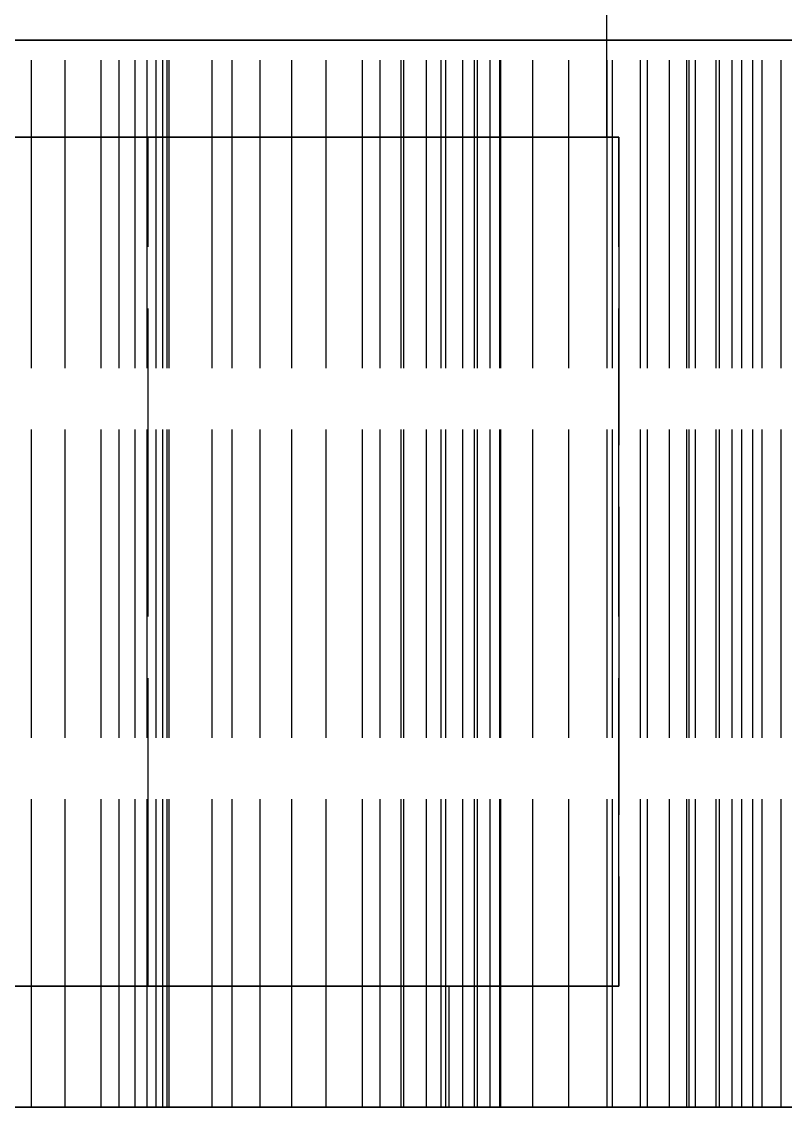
# Model space of a CAD drawing. Header units: millimetres. Extents: x -29 to 159, y -20 to 130.
# Drawn here: x 79.539 to 82.687, y 39.6 to 44.076 of the extents above; entities that cross this region are included whole.
import ezdxf

# ---------------------------------------------------------------- set-up
doc = ezdxf.new("R2010")
doc.units = ezdxf.units.MM
doc.linetypes.add('DASHED', pattern=[1.524, 1.27, -0.254])
doc.layers.add('HIDDEN', color=8, linetype='DASHED')

msp = doc.modelspace()

# ---------------------------------------------------------------- linework, layer by layer
at = {"layer": 'HIDDEN'}
for points in [[(81.95, 45.87574), (81.95, 43.6)], [(79.31746, 44), (79.61905, 44), (79.92063, 44), (80.22222, 44), (80.52381, 44), (80.8254, 44), (81.12698, 44), (81.42857, 44), (81.73016, 44), (82.03175, 44), (82.33333, 44), (82.63492, 44), (82.93651, 44), (83.2381, 44), (83.53968, 44), (83.84127, 44), (84.14286, 44), (84.44444, 44), (84.74603, 44), (85.04762, 44)], [(85.34921, 44), (84.74603, 44), (84.14286, 44), (83.53968, 44), (82.93651, 44), (82.33333, 44), (81.73016, 44), (81.12698, 44), (80.52381, 44), (79.92063, 44), (79.31746, 44)], [(79.44969, 44), (79.57944, 44)], [(79.57944, 44), (79.44969, 44)], [(79.57944, 44), (79.71838, 44)], [(79.71838, 44), (79.57944, 44)], [(79.57944, 39.6), (79.57944, 44)], [(79.57944, 39.6), (79.57944, 44)], [(79.71838, 44), (79.86577, 44)], [(79.86577, 44), (79.71838, 44)], [(79.71838, 39.6), (79.71838, 44)], [(79.71838, 39.6), (79.71838, 44)], [(79.94047, 44), (79.86576, 44)], [(79.86576, 44), (79.87302, 44), (79.88028, 44), (79.88754, 44), (79.8948, 44), (79.90206, 44), (79.90932, 44), (79.91658, 44), (79.92384, 44), (79.93111, 44), (79.93837, 44), (79.94563, 44), (79.95289, 44), (79.96015, 44), (79.96741, 44), (79.97467, 44), (79.98193, 44), (79.98919, 44), (79.99646, 44), (80.00372, 44), (80.01098, 44), (80.01824, 44), (80.0255, 44), (80.03276, 44), (80.04002, 44), (80.04728, 44), (80.05454, 44), (80.0618, 44), (80.06907, 44), (80.07633, 44), (80.08359, 44), (80.09085, 44), (80.09811, 44), (80.10537, 44), (80.11263, 44), (80.11989, 44), (80.12715, 44), (80.13442, 44), (80.14168, 44), (80.14894, 44), (80.1562, 44), (80.16346, 44), (80.17072, 44), (80.17798, 44), (80.18524, 44), (80.1925, 44), (80.19976, 44), (80.20703, 44), (80.21429, 44), (80.22155, 44), (80.22881, 44), (80.23607, 44), (80.24333, 44), (80.25059, 44), (80.25785, 44), (80.26511, 44), (80.27237, 44), (80.27964, 44), (80.2869, 44), (80.29416, 44), (80.30142, 44), (80.30868, 44), (80.31594, 44), (80.3232, 44)], [(80.3232, 44), (80.31594, 44), (80.30868, 44), (80.30142, 44), (80.29416, 44), (80.2869, 44), (80.27964, 44), (80.27237, 44), (80.26511, 44), (80.25785, 44), (80.25059, 44), (80.24333, 44), (80.23607, 44), (80.22881, 44), (80.22155, 44), (80.21429, 44), (80.20703, 44), (80.19976, 44), (80.1925, 44), (80.18524, 44), (80.17798, 44), (80.17072, 44), (80.16346, 44), (80.1562, 44), (80.14894, 44), (80.14168, 44), (80.13442, 44), (80.12715, 44), (80.11989, 44), (80.11263, 44), (80.10537, 44), (80.09811, 44), (80.09085, 44), (80.08359, 44), (80.07633, 44), (80.06907, 44), (80.0618, 44), (80.05454, 44), (80.04728, 44), (80.04002, 44), (80.03276, 44), (80.0255, 44), (80.01824, 44), (80.01098, 44), (80.00372, 44), (79.99646, 44), (79.98919, 44), (79.98193, 44), (79.97467, 44), (79.96741, 44), (79.96015, 44), (79.95289, 44), (79.94563, 44), (79.93837, 44), (79.93111, 44), (79.92384, 44), (79.91658, 44), (79.90932, 44), (79.90206, 44), (79.8948, 44), (79.88754, 44), (79.88028, 44), (79.87302, 44), (79.86576, 44)], [(79.86576, 44), (79.94047, 44)], [(79.86576, 39.6), (79.86576, 44)], [(79.86576, 39.6), (79.86576, 44)], [(79.86577, 44), (80.14657, 44)], [(80.14657, 44), (79.86577, 44)], [(79.86577, 39.6), (79.86577, 44)], [(79.86577, 39.6), (79.86577, 44)], [(80.00665, 44), (79.94047, 44)], [(79.94047, 44), (80.00665, 44)], [(79.94047, 39.6), (79.94047, 44)], [(79.94047, 39.6), (79.94047, 44)], [(80.05581, 44), (80.00665, 44)], [(80.00665, 44), (80.05581, 44)], [(80.00665, 39.6), (80.00665, 44)], [(80.00665, 39.6), (80.00665, 44)], [(80.09309, 44), (80.05581, 44)], [(80.05581, 44), (80.09309, 44)], [(80.05581, 39.6), (80.05581, 44)], [(80.05581, 39.6), (80.05581, 44)], [(80.12013, 44), (80.09309, 44)], [(80.09309, 44), (80.12013, 44)], [(80.09309, 39.6), (80.09309, 44)], [(80.09309, 39.6), (80.09309, 44)], [(80.13779, 44), (80.12013, 44)], [(80.12013, 44), (80.13779, 44)], [(80.12013, 39.6), (80.12013, 44)], [(80.12013, 39.6), (80.12013, 44)], [(80.14657, 44), (80.13779, 44)], [(80.13779, 44), (80.14657, 44)], [(80.13779, 39.6), (80.13779, 44)], [(80.13779, 39.6), (80.13779, 44)], [(80.14657, 39.6), (80.14657, 44)], [(80.14657, 39.6), (80.14657, 44)], [(80.3232, 44), (80.40676, 44)], [(80.40676, 44), (80.3232, 44)], [(80.3232, 39.6), (80.3232, 44)], [(80.3232, 39.6), (80.3232, 44)], [(80.40676, 44), (80.5214, 44)], [(80.5214, 44), (80.40676, 44)], [(80.40676, 39.6), (80.40676, 44)], [(80.40676, 39.6), (80.40676, 44)], [(80.5214, 44), (80.65201, 44)], [(80.65201, 44), (80.5214, 44)], [(80.5214, 39.6), (80.5214, 44)], [(80.5214, 39.6), (80.5214, 44)], [(80.65201, 44), (80.79347, 44)], [(80.79347, 44), (80.65201, 44)], [(80.65201, 39.6), (80.65201, 44)], [(80.65201, 39.6), (80.65201, 44)], [(80.79347, 44), (80.94398, 44)], [(80.94398, 44), (80.79347, 44)], [(80.79347, 39.6), (80.79347, 44)], [(80.79347, 39.6), (80.79347, 44)], [(80.94398, 44), (81.1025, 44)], [(81.1025, 44), (80.94398, 44)], [(80.94398, 39.6), (80.94398, 44)], [(80.94398, 39.6), (80.94398, 44)], [(81.11373, 44), (81.01677, 44)], [(81.01677, 44), (81.02295, 44), (81.02912, 44), (81.0353, 44), (81.04147, 44), (81.04765, 44), (81.05382, 44), (81.06, 44), (81.06617, 44), (81.07235, 44), (81.07852, 44), (81.0847, 44), (81.09087, 44), (81.09705, 44), (81.10322, 44), (81.1094, 44), (81.11557, 44), (81.12175, 44), (81.12792, 44), (81.1341, 44), (81.14027, 44), (81.14645, 44), (81.15262, 44), (81.1588, 44), (81.16497, 44), (81.17115, 44), (81.17732, 44), (81.1835, 44), (81.18967, 44), (81.19585, 44), (81.20202, 44), (81.2082, 44), (81.21437, 44), (81.22055, 44), (81.22672, 44), (81.2329, 44), (81.23907, 44), (81.24525, 44), (81.25142, 44), (81.2576, 44), (81.26377, 44), (81.26995, 44), (81.27612, 44), (81.2823, 44), (81.28847, 44), (81.29465, 44), (81.30082, 44), (81.307, 44), (81.31317, 44), (81.31935, 44), (81.32552, 44), (81.3317, 44), (81.33787, 44), (81.34405, 44), (81.35022, 44), (81.3564, 44), (81.36257, 44), (81.36875, 44), (81.37492, 44), (81.3811, 44), (81.38727, 44), (81.39345, 44), (81.39962, 44), (81.4058, 44)], [(81.4058, 44), (81.39962, 44), (81.39345, 44), (81.38727, 44), (81.3811, 44), (81.37492, 44), (81.36875, 44), (81.36257, 44), (81.3564, 44), (81.35022, 44), (81.34405, 44), (81.33787, 44), (81.3317, 44), (81.32552, 44), (81.31935, 44), (81.31317, 44), (81.307, 44), (81.30082, 44), (81.29465, 44), (81.28847, 44), (81.2823, 44), (81.27612, 44), (81.26995, 44), (81.26377, 44), (81.2576, 44), (81.25142, 44), (81.24525, 44), (81.23907, 44), (81.2329, 44), (81.22672, 44), (81.22055, 44), (81.21437, 44), (81.2082, 44), (81.20202, 44), (81.19585, 44), (81.18967, 44), (81.1835, 44), (81.17732, 44), (81.17115, 44), (81.16497, 44), (81.1588, 44), (81.15262, 44), (81.14645, 44), (81.14027, 44), (81.1341, 44), (81.12792, 44), (81.12175, 44), (81.11557, 44), (81.1094, 44), (81.10322, 44), (81.09705, 44), (81.09087, 44), (81.0847, 44), (81.07852, 44), (81.07235, 44), (81.06617, 44), (81.06, 44), (81.05382, 44), (81.04765, 44), (81.04147, 44), (81.0353, 44), (81.02912, 44), (81.02295, 44), (81.01677, 44)], [(81.01677, 44), (81.11373, 44)], [(81.01677, 39.6), (81.01677, 44)], [(81.01677, 39.6), (81.01677, 44)], [(81.1025, 44), (81.26834, 44)], [(81.26834, 44), (81.1025, 44)], [(81.1025, 39.6), (81.1025, 44)], [(81.1025, 39.6), (81.1025, 44)], [(81.20819, 44), (81.11373, 44)], [(81.11373, 44), (81.20819, 44)], [(81.11373, 39.6), (81.11373, 44)], [(81.11373, 39.6), (81.11373, 44)], [(81.28796, 44), (81.20819, 44)], [(81.20819, 44), (81.28796, 44)], [(81.20819, 39.6), (81.20819, 44)], [(81.20819, 39.6), (81.20819, 44)], [(81.26834, 44), (81.51446, 44)], [(81.51446, 44), (81.26834, 44)], [(81.26834, 39.6), (81.26834, 44)], [(81.26834, 39.6), (81.26834, 44)], [(81.35741, 44), (81.28796, 44)], [(81.28796, 44), (81.35741, 44)], [(81.28796, 39.6), (81.28796, 44)], [(81.28796, 39.6), (81.28796, 44)], [(81.4179, 44), (81.35741, 44)], [(81.35741, 44), (81.4179, 44)], [(81.35741, 39.6), (81.35741, 44)], [(81.35741, 39.6), (81.35741, 44)], [(81.4058, 44), (81.51028, 44)], [(81.51028, 44), (81.4058, 44)], [(81.4058, 39.6), (81.4058, 44)], [(81.4058, 39.6), (81.4058, 44)], [(81.47012, 44), (81.4179, 44)], [(81.4179, 44), (81.47012, 44)], [(81.4179, 39.6), (81.4179, 44)], [(81.4179, 39.6), (81.4179, 44)], [(81.51446, 44), (81.47012, 44)], [(81.47012, 44), (81.51446, 44)], [(81.47012, 39.6), (81.47012, 44)], [(81.47012, 39.6), (81.47012, 44)], [(81.51028, 44), (81.64596, 44)], [(81.64596, 44), (81.51028, 44)], [(81.51028, 39.6), (81.51028, 44)], [(81.51028, 39.6), (81.51028, 44)], [(81.51446, 39.6), (81.51446, 44)], [(81.51446, 39.6), (81.51446, 44)], [(81.64596, 44), (81.79499, 44)], [(81.79499, 44), (81.64596, 44)], [(81.64596, 39.6), (81.64596, 44)], [(81.64596, 39.6), (81.64596, 44)], [(81.79499, 44), (81.95303, 44)], [(81.95303, 44), (81.79499, 44)], [(81.79499, 39.6), (81.79499, 44)], [(81.79499, 39.6), (81.79499, 44)], [(81.95303, 44), (82.11852, 44)], [(82.11852, 44), (81.95303, 44)], [(81.95303, 39.6), (81.95303, 44)], [(81.95303, 39.6), (81.95303, 44)], [(82.09048, 44), (81.97499, 44)], [(81.97499, 44), (81.97985, 44), (81.9847, 44), (81.98955, 44), (81.9944, 44), (81.99925, 44), (82.0041, 44), (82.00896, 44), (82.01381, 44), (82.01866, 44), (82.02351, 44), (82.02836, 44), (82.03321, 44), (82.03807, 44), (82.04292, 44), (82.04777, 44), (82.05262, 44), (82.05747, 44), (82.06232, 44), (82.06718, 44), (82.07203, 44), (82.07688, 44), (82.08173, 44), (82.08658, 44), (82.09143, 44), (82.09629, 44), (82.10114, 44), (82.10599, 44), (82.11084, 44), (82.11569, 44), (82.12054, 44), (82.1254, 44), (82.13025, 44), (82.1351, 44), (82.13995, 44), (82.1448, 44), (82.14965, 44), (82.15451, 44), (82.15936, 44), (82.16421, 44), (82.16906, 44), (82.17391, 44), (82.17876, 44), (82.18362, 44), (82.18847, 44), (82.19332, 44), (82.19817, 44), (82.20302, 44), (82.20787, 44), (82.21273, 44), (82.21758, 44), (82.22243, 44), (82.22728, 44), (82.23213, 44), (82.23698, 44), (82.24184, 44), (82.24669, 44), (82.25154, 44), (82.25639, 44), (82.26124, 44), (82.26609, 44), (82.27095, 44), (82.2758, 44), (82.28065, 44)], [(82.28065, 44), (82.2758, 44), (82.27095, 44), (82.26609, 44), (82.26124, 44), (82.25639, 44), (82.25154, 44), (82.24669, 44), (82.24184, 44), (82.23698, 44), (82.23213, 44), (82.22728, 44), (82.22243, 44), (82.21758, 44), (82.21273, 44), (82.20787, 44), (82.20302, 44), (82.19817, 44), (82.19332, 44), (82.18847, 44), (82.18362, 44), (82.17876, 44), (82.17391, 44), (82.16906, 44), (82.16421, 44), (82.15936, 44), (82.15451, 44), (82.14965, 44), (82.1448, 44), (82.13995, 44), (82.1351, 44), (82.13025, 44), (82.1254, 44), (82.12054, 44), (82.11569, 44), (82.11084, 44), (82.10599, 44), (82.10114, 44), (82.09629, 44), (82.09143, 44), (82.08658, 44), (82.08173, 44), (82.07688, 44), (82.07203, 44), (82.06718, 44), (82.06232, 44), (82.05747, 44), (82.05262, 44), (82.04777, 44), (82.04292, 44), (82.03807, 44), (82.03321, 44), (82.02836, 44), (82.02351, 44), (82.01866, 44), (82.01381, 44), (82.00896, 44), (82.0041, 44), (81.99925, 44), (81.9944, 44), (81.98955, 44), (81.9847, 44), (81.97985, 44), (81.97499, 44)], [(81.97499, 44), (82.09048, 44)], [(81.97499, 39.6), (81.97499, 44)], [(81.97499, 39.6), (81.97499, 44)], [(82.20959, 44), (82.09048, 44)], [(82.09048, 44), (82.20959, 44)], [(82.09048, 39.6), (82.09048, 44)], [(82.09048, 39.6), (82.09048, 44)], [(82.11852, 44), (82.29054, 44)], [(82.29054, 44), (82.11852, 44)], [(82.11852, 39.6), (82.11852, 44)], [(82.11852, 39.6), (82.11852, 44)], [(82.3169, 44), (82.20959, 44)], [(82.20959, 44), (82.3169, 44)], [(82.20959, 39.6), (82.20959, 44)], [(82.20959, 39.6), (82.20959, 44)], [(82.28065, 44), (82.40204, 44)], [(82.40204, 44), (82.28065, 44)], [(82.28065, 39.6), (82.28065, 44)], [(82.28065, 39.6), (82.28065, 44)], [(82.29054, 44), (82.46844, 44)], [(82.46844, 44), (82.29054, 44)], [(82.29054, 39.6), (82.29054, 44)], [(82.29054, 39.6), (82.29054, 44)], [(82.41584, 44), (82.3169, 44)], [(82.3169, 44), (82.41584, 44)], [(82.3169, 39.6), (82.3169, 44)], [(82.3169, 39.6), (82.3169, 44)], [(82.40204, 44), (82.55354, 44)], [(82.55354, 44), (82.40204, 44)], [(82.40204, 39.6), (82.40204, 44)], [(82.40204, 39.6), (82.40204, 44)], [(82.50746, 44), (82.41584, 44)], [(82.41584, 44), (82.50746, 44)], [(82.41584, 39.6), (82.41584, 44)], [(82.41584, 39.6), (82.41584, 44)], [(82.46844, 44), (82.67043, 44)], [(82.67043, 44), (82.46844, 44)], [(82.46844, 39.6), (82.46844, 44)], [(82.46844, 39.6), (82.46844, 44)], [(82.59224, 44), (82.50746, 44)], [(82.50746, 44), (82.59224, 44)], [(82.50746, 39.6), (82.50746, 44)], [(82.50746, 39.6), (82.50746, 44)], [(82.55354, 44), (82.71527, 44)], [(82.71527, 44), (82.55354, 44)], [(82.55354, 39.6), (82.55354, 44)], [(82.55354, 39.6), (82.55354, 44)], [(82.67043, 44), (82.59224, 44)], [(82.59224, 44), (82.67043, 44)], [(82.59224, 39.6), (82.59224, 44)], [(82.59224, 39.6), (82.59224, 44)], [(82.67043, 39.6), (82.67043, 44)], [(82.67043, 39.6), (82.67043, 44)], [(80.06, 43.6), (79.93111, 43.6), (79.80222, 43.6), (79.67333, 43.6), (79.54444, 43.6), (79.41556, 43.6)], [(79.48, 43.6), (79.54444, 43.6), (79.60889, 43.6), (79.67333, 43.6), (79.73778, 43.6), (79.80222, 43.6), (79.86667, 43.6), (79.93111, 43.6), (79.99556, 43.6), (80.06, 43.6)], [(79.49444, 43.6), (79.58889, 43.6), (79.68333, 43.6), (79.77778, 43.6), (79.87222, 43.6), (79.96667, 43.6), (80.06111, 43.6), (80.15556, 43.6), (80.25, 43.6), (80.34444, 43.6), (80.43889, 43.6), (80.53333, 43.6), (80.62778, 43.6), (80.72222, 43.6), (80.81667, 43.6), (80.91111, 43.6), (81.00556, 43.6), (81.1, 43.6), (81.19444, 43.6), (81.28889, 43.6), (81.38333, 43.6), (81.47778, 43.6), (81.57222, 43.6), (81.66667, 43.6), (81.76111, 43.6), (81.85556, 43.6), (81.95, 43.6)], [(81.95, 43.6), (81.76111, 43.6), (81.57222, 43.6), (81.38333, 43.6), (81.19444, 43.6), (81.00556, 43.6), (80.81667, 43.6), (80.62778, 43.6), (80.43889, 43.6), (80.25, 43.6), (80.06111, 43.6), (79.87222, 43.6), (79.68333, 43.6), (79.49444, 43.6)], [(79.52381, 43.6), (79.61905, 43.6), (79.71429, 43.6), (79.80952, 43.6), (79.90476, 43.6), (80, 43.6), (80.09524, 43.6), (80.19048, 43.6), (80.28571, 43.6), (80.38095, 43.6), (80.47619, 43.6), (80.57143, 43.6), (80.66667, 43.6), (80.7619, 43.6), (80.85714, 43.6), (80.95238, 43.6), (81.04762, 43.6), (81.14286, 43.6), (81.2381, 43.6), (81.33333, 43.6), (81.42857, 43.6), (81.52381, 43.6), (81.61905, 43.6), (81.71429, 43.6), (81.80952, 43.6), (81.90476, 43.6), (82, 43.6)], [(82, 43.6), (81.80952, 43.6), (81.61905, 43.6), (81.42857, 43.6), (81.2381, 43.6), (81.04762, 43.6), (80.85714, 43.6), (80.66667, 43.6), (80.47619, 43.6), (80.28571, 43.6), (80.09524, 43.6), (79.90476, 43.6), (79.71429, 43.6), (79.52381, 43.6)], [(79.52381, 43.6), (79.61905, 43.6), (79.71429, 43.6), (79.80952, 43.6), (79.90476, 43.6), (80, 43.6), (80.09524, 43.6), (80.19048, 43.6), (80.28571, 43.6), (80.38095, 43.6), (80.47619, 43.6), (80.57143, 43.6), (80.66667, 43.6), (80.7619, 43.6), (80.85714, 43.6), (80.95238, 43.6), (81.04762, 43.6), (81.14286, 43.6), (81.2381, 43.6), (81.33333, 43.6), (81.42857, 43.6), (81.52381, 43.6), (81.61905, 43.6), (81.71429, 43.6), (81.80952, 43.6), (81.90476, 43.6), (82, 43.6)], [(82, 43.6), (81.80952, 43.6), (81.61905, 43.6), (81.42857, 43.6), (81.2381, 43.6), (81.04762, 43.6), (80.85714, 43.6), (80.66667, 43.6), (80.47619, 43.6), (80.28571, 43.6), (80.09524, 43.6), (79.90476, 43.6), (79.71429, 43.6), (79.52381, 43.6)], [(80.06, 40.1), (80.06, 43.6)], [(82, 43.6), (82, 40.1)], [(82, 40.1), (82, 43.6)], [(80.06, 40.1), (79.93111, 40.1), (79.80222, 40.1), (79.67333, 40.1), (79.54444, 40.1), (79.41556, 40.1)], [(81.3, 40.1), (81.13175, 40.1), (80.96349, 40.1), (80.79524, 40.1), (80.62698, 40.1), (80.45873, 40.1), (80.29048, 40.1), (80.12222, 40.1), (79.95397, 40.1), (79.78571, 40.1), (79.61746, 40.1), (79.44921, 40.1)], [(79.48, 40.1), (79.54444, 40.1), (79.60889, 40.1), (79.67333, 40.1), (79.73778, 40.1), (79.80222, 40.1), (79.86667, 40.1), (79.93111, 40.1), (79.99556, 40.1), (80.06, 40.1)], [(79.52381, 40.1), (79.61905, 40.1), (79.71429, 40.1), (79.80952, 40.1), (79.90476, 40.1), (80, 40.1), (80.09524, 40.1), (80.19048, 40.1), (80.28571, 40.1), (80.38095, 40.1), (80.47619, 40.1), (80.57143, 40.1), (80.66667, 40.1), (80.7619, 40.1), (80.85714, 40.1), (80.95238, 40.1), (81.04762, 40.1), (81.14286, 40.1), (81.2381, 40.1), (81.33333, 40.1), (81.42857, 40.1), (81.52381, 40.1), (81.61905, 40.1), (81.71429, 40.1), (81.80952, 40.1), (81.90476, 40.1), (82, 40.1)], [(82, 40.1), (81.80952, 40.1), (81.61905, 40.1), (81.42857, 40.1), (81.2381, 40.1), (81.04762, 40.1), (80.85714, 40.1), (80.66667, 40.1), (80.47619, 40.1), (80.28571, 40.1), (80.09524, 40.1), (79.90476, 40.1), (79.71429, 40.1), (79.52381, 40.1)], [(79.52381, 40.1), (79.61905, 40.1), (79.71429, 40.1), (79.80952, 40.1), (79.90476, 40.1), (80, 40.1), (80.09524, 40.1), (80.19048, 40.1), (80.28571, 40.1), (80.38095, 40.1), (80.47619, 40.1), (80.57143, 40.1), (80.66667, 40.1), (80.7619, 40.1), (80.85714, 40.1), (80.95238, 40.1), (81.04762, 40.1), (81.14286, 40.1), (81.2381, 40.1), (81.33333, 40.1), (81.42857, 40.1), (81.52381, 40.1), (81.61905, 40.1), (81.71429, 40.1), (81.80952, 40.1), (81.90476, 40.1), (82, 40.1)], [(82, 40.1), (81.80952, 40.1), (81.61905, 40.1), (81.42857, 40.1), (81.2381, 40.1), (81.04762, 40.1), (80.85714, 40.1), (80.66667, 40.1), (80.47619, 40.1), (80.28571, 40.1), (80.09524, 40.1), (79.90476, 40.1), (79.71429, 40.1), (79.52381, 40.1)], [(79.53333, 40.1), (79.61746, 40.1), (79.70159, 40.1), (79.78571, 40.1), (79.86984, 40.1), (79.95397, 40.1), (80.0381, 40.1), (80.12222, 40.1), (80.20635, 40.1), (80.29048, 40.1), (80.3746, 40.1), (80.45873, 40.1), (80.54286, 40.1), (80.62698, 40.1), (80.71111, 40.1), (80.79524, 40.1), (80.87937, 40.1), (80.96349, 40.1), (81.04762, 40.1), (81.13175, 40.1), (81.21587, 40.1), (81.3, 40.1)], [(81.3, 40.1), (81.3, 39.6)], [(81.3, 39.6), (81.13175, 39.6), (80.96349, 39.6), (80.79524, 39.6), (80.62698, 39.6), (80.45873, 39.6), (80.29048, 39.6), (80.12222, 39.6), (79.95397, 39.6), (79.78571, 39.6), (79.61746, 39.6), (79.44921, 39.6)], [(79.57944, 39.6), (79.44969, 39.6)], [(79.44969, 39.6), (79.57944, 39.6)], [(79.53333, 39.6), (79.61746, 39.6), (79.70159, 39.6), (79.78571, 39.6), (79.86984, 39.6), (79.95397, 39.6), (80.0381, 39.6), (80.12222, 39.6), (80.20635, 39.6), (80.29048, 39.6), (80.3746, 39.6), (80.45873, 39.6), (80.54286, 39.6), (80.62698, 39.6), (80.71111, 39.6), (80.79524, 39.6), (80.87937, 39.6), (80.96349, 39.6), (81.04762, 39.6), (81.13175, 39.6), (81.21587, 39.6), (81.3, 39.6)], [(79.71838, 39.6), (79.57944, 39.6)], [(79.57944, 39.6), (79.71838, 39.6)], [(79.86577, 39.6), (79.71838, 39.6)], [(79.71838, 39.6), (79.86577, 39.6)], [(79.86576, 39.6), (79.94047, 39.6)], [(80.3232, 39.6), (80.31594, 39.6), (80.30868, 39.6), (80.30142, 39.6), (80.29416, 39.6), (80.2869, 39.6), (80.27964, 39.6), (80.27237, 39.6), (80.26511, 39.6), (80.25785, 39.6), (80.25059, 39.6), (80.24333, 39.6), (80.23607, 39.6), (80.22881, 39.6), (80.22155, 39.6), (80.21429, 39.6), (80.20703, 39.6), (80.19976, 39.6), (80.1925, 39.6), (80.18524, 39.6), (80.17798, 39.6), (80.17072, 39.6), (80.16346, 39.6), (80.1562, 39.6), (80.14894, 39.6), (80.14168, 39.6), (80.13442, 39.6), (80.12715, 39.6), (80.11989, 39.6), (80.11263, 39.6), (80.10537, 39.6), (80.09811, 39.6), (80.09085, 39.6), (80.08359, 39.6), (80.07633, 39.6), (80.06907, 39.6), (80.0618, 39.6), (80.05454, 39.6), (80.04728, 39.6), (80.04002, 39.6), (80.03276, 39.6), (80.0255, 39.6), (80.01824, 39.6), (80.01098, 39.6), (80.00372, 39.6), (79.99646, 39.6), (79.98919, 39.6), (79.98193, 39.6), (79.97467, 39.6), (79.96741, 39.6), (79.96015, 39.6), (79.95289, 39.6), (79.94563, 39.6), (79.93837, 39.6), (79.93111, 39.6), (79.92384, 39.6), (79.91658, 39.6), (79.90932, 39.6), (79.90206, 39.6), (79.8948, 39.6), (79.88754, 39.6), (79.88028, 39.6), (79.87302, 39.6), (79.86576, 39.6)], [(79.86576, 39.6), (79.87302, 39.6), (79.88028, 39.6), (79.88754, 39.6), (79.8948, 39.6), (79.90206, 39.6), (79.90932, 39.6), (79.91658, 39.6), (79.92384, 39.6), (79.93111, 39.6), (79.93837, 39.6), (79.94563, 39.6), (79.95289, 39.6), (79.96015, 39.6), (79.96741, 39.6), (79.97467, 39.6), (79.98193, 39.6), (79.98919, 39.6), (79.99646, 39.6), (80.00372, 39.6), (80.01098, 39.6), (80.01824, 39.6), (80.0255, 39.6), (80.03276, 39.6), (80.04002, 39.6), (80.04728, 39.6), (80.05454, 39.6), (80.0618, 39.6), (80.06907, 39.6), (80.07633, 39.6), (80.08359, 39.6), (80.09085, 39.6), (80.09811, 39.6), (80.10537, 39.6), (80.11263, 39.6), (80.11989, 39.6), (80.12715, 39.6), (80.13442, 39.6), (80.14168, 39.6), (80.14894, 39.6), (80.1562, 39.6), (80.16346, 39.6), (80.17072, 39.6), (80.17798, 39.6), (80.18524, 39.6), (80.1925, 39.6), (80.19976, 39.6), (80.20703, 39.6), (80.21429, 39.6), (80.22155, 39.6), (80.22881, 39.6), (80.23607, 39.6), (80.24333, 39.6), (80.25059, 39.6), (80.25785, 39.6), (80.26511, 39.6), (80.27237, 39.6), (80.27964, 39.6), (80.2869, 39.6), (80.29416, 39.6), (80.30142, 39.6), (80.30868, 39.6), (80.31594, 39.6), (80.3232, 39.6)], [(79.94047, 39.6), (79.86576, 39.6)], [(80.14657, 39.6), (79.86577, 39.6)], [(79.86577, 39.6), (80.14657, 39.6)], [(79.94047, 39.6), (80.00665, 39.6)], [(80.00665, 39.6), (79.94047, 39.6)], [(80.00665, 39.6), (80.05581, 39.6)], [(80.05581, 39.6), (80.00665, 39.6)], [(80.05581, 39.6), (80.09309, 39.6)], [(80.09309, 39.6), (80.05581, 39.6)], [(80.09309, 39.6), (80.12013, 39.6)], [(80.12013, 39.6), (80.09309, 39.6)], [(80.12013, 39.6), (80.13779, 39.6)], [(80.13779, 39.6), (80.12013, 39.6)], [(80.13779, 39.6), (80.14657, 39.6)], [(80.14657, 39.6), (80.13779, 39.6)], [(80.40676, 39.6), (80.3232, 39.6)], [(80.3232, 39.6), (80.40676, 39.6)], [(80.5214, 39.6), (80.40676, 39.6)], [(80.40676, 39.6), (80.5214, 39.6)], [(80.65201, 39.6), (80.5214, 39.6)], [(80.5214, 39.6), (80.65201, 39.6)], [(80.79347, 39.6), (80.65201, 39.6)], [(80.65201, 39.6), (80.79347, 39.6)], [(80.94398, 39.6), (80.79347, 39.6)], [(80.79347, 39.6), (80.94398, 39.6)], [(81.1025, 39.6), (80.94398, 39.6)], [(80.94398, 39.6), (81.1025, 39.6)], [(81.01677, 39.6), (81.11373, 39.6)], [(81.4058, 39.6), (81.39962, 39.6), (81.39345, 39.6), (81.38727, 39.6), (81.3811, 39.6), (81.37492, 39.6), (81.36875, 39.6), (81.36257, 39.6), (81.3564, 39.6), (81.35022, 39.6), (81.34405, 39.6), (81.33787, 39.6), (81.3317, 39.6), (81.32552, 39.6), (81.31935, 39.6), (81.31317, 39.6), (81.307, 39.6), (81.30082, 39.6), (81.29465, 39.6), (81.28847, 39.6), (81.2823, 39.6), (81.27612, 39.6), (81.26995, 39.6), (81.26377, 39.6), (81.2576, 39.6), (81.25142, 39.6), (81.24525, 39.6), (81.23907, 39.6), (81.2329, 39.6), (81.22672, 39.6), (81.22055, 39.6), (81.21437, 39.6), (81.2082, 39.6), (81.20202, 39.6), (81.19585, 39.6), (81.18967, 39.6), (81.1835, 39.6), (81.17732, 39.6), (81.17115, 39.6), (81.16497, 39.6), (81.1588, 39.6), (81.15262, 39.6), (81.14645, 39.6), (81.14027, 39.6), (81.1341, 39.6), (81.12792, 39.6), (81.12175, 39.6), (81.11557, 39.6), (81.1094, 39.6), (81.10322, 39.6), (81.09705, 39.6), (81.09087, 39.6), (81.0847, 39.6), (81.07852, 39.6), (81.07235, 39.6), (81.06617, 39.6), (81.06, 39.6), (81.05382, 39.6), (81.04765, 39.6), (81.04147, 39.6), (81.0353, 39.6), (81.02912, 39.6), (81.02295, 39.6), (81.01677, 39.6)], [(81.01677, 39.6), (81.02295, 39.6), (81.02912, 39.6), (81.0353, 39.6), (81.04147, 39.6), (81.04765, 39.6), (81.05382, 39.6), (81.06, 39.6), (81.06617, 39.6), (81.07235, 39.6), (81.07852, 39.6), (81.0847, 39.6), (81.09087, 39.6), (81.09705, 39.6), (81.10322, 39.6), (81.1094, 39.6), (81.11557, 39.6), (81.12175, 39.6), (81.12792, 39.6), (81.1341, 39.6), (81.14027, 39.6), (81.14645, 39.6), (81.15262, 39.6), (81.1588, 39.6), (81.16497, 39.6), (81.17115, 39.6), (81.17732, 39.6), (81.1835, 39.6), (81.18967, 39.6), (81.19585, 39.6), (81.20202, 39.6), (81.2082, 39.6), (81.21437, 39.6), (81.22055, 39.6), (81.22672, 39.6), (81.2329, 39.6), (81.23907, 39.6), (81.24525, 39.6), (81.25142, 39.6), (81.2576, 39.6), (81.26377, 39.6), (81.26995, 39.6), (81.27612, 39.6), (81.2823, 39.6), (81.28847, 39.6), (81.29465, 39.6), (81.30082, 39.6), (81.307, 39.6), (81.31317, 39.6), (81.31935, 39.6), (81.32552, 39.6), (81.3317, 39.6), (81.33787, 39.6), (81.34405, 39.6), (81.35022, 39.6), (81.3564, 39.6), (81.36257, 39.6), (81.36875, 39.6), (81.37492, 39.6), (81.3811, 39.6), (81.38727, 39.6), (81.39345, 39.6), (81.39962, 39.6), (81.4058, 39.6)], [(81.11373, 39.6), (81.01677, 39.6)], [(81.26834, 39.6), (81.1025, 39.6)], [(81.1025, 39.6), (81.26834, 39.6)], [(81.11373, 39.6), (81.20819, 39.6)], [(81.20819, 39.6), (81.11373, 39.6)], [(81.20819, 39.6), (81.28796, 39.6)], [(81.28796, 39.6), (81.20819, 39.6)], [(81.51446, 39.6), (81.26834, 39.6)], [(81.26834, 39.6), (81.51446, 39.6)], [(81.28796, 39.6), (81.35741, 39.6)], [(81.35741, 39.6), (81.28796, 39.6)], [(81.35741, 39.6), (81.4179, 39.6)], [(81.4179, 39.6), (81.35741, 39.6)], [(81.51028, 39.6), (81.4058, 39.6)], [(81.4058, 39.6), (81.51028, 39.6)], [(81.4179, 39.6), (81.47012, 39.6)], [(81.47012, 39.6), (81.4179, 39.6)], [(81.47012, 39.6), (81.51446, 39.6)], [(81.51446, 39.6), (81.47012, 39.6)], [(81.64596, 39.6), (81.51028, 39.6)], [(81.51028, 39.6), (81.64596, 39.6)], [(81.79499, 39.6), (81.64596, 39.6)], [(81.64596, 39.6), (81.79499, 39.6)], [(81.95303, 39.6), (81.79499, 39.6)], [(81.79499, 39.6), (81.95303, 39.6)], [(82.11852, 39.6), (81.95303, 39.6)], [(81.95303, 39.6), (82.11852, 39.6)], [(81.97499, 39.6), (82.09048, 39.6)], [(82.28065, 39.6), (82.2758, 39.6), (82.27095, 39.6), (82.26609, 39.6), (82.26124, 39.6), (82.25639, 39.6), (82.25154, 39.6), (82.24669, 39.6), (82.24184, 39.6), (82.23698, 39.6), (82.23213, 39.6), (82.22728, 39.6), (82.22243, 39.6), (82.21758, 39.6), (82.21273, 39.6), (82.20787, 39.6), (82.20302, 39.6), (82.19817, 39.6), (82.19332, 39.6), (82.18847, 39.6), (82.18362, 39.6), (82.17876, 39.6), (82.17391, 39.6), (82.16906, 39.6), (82.16421, 39.6), (82.15936, 39.6), (82.15451, 39.6), (82.14965, 39.6), (82.1448, 39.6), (82.13995, 39.6), (82.1351, 39.6), (82.13025, 39.6), (82.1254, 39.6), (82.12054, 39.6), (82.11569, 39.6), (82.11084, 39.6), (82.10599, 39.6), (82.10114, 39.6), (82.09629, 39.6), (82.09143, 39.6), (82.08658, 39.6), (82.08173, 39.6), (82.07688, 39.6), (82.07203, 39.6), (82.06718, 39.6), (82.06232, 39.6), (82.05747, 39.6), (82.05262, 39.6), (82.04777, 39.6), (82.04292, 39.6), (82.03807, 39.6), (82.03321, 39.6), (82.02836, 39.6), (82.02351, 39.6), (82.01866, 39.6), (82.01381, 39.6), (82.00896, 39.6), (82.0041, 39.6), (81.99925, 39.6), (81.9944, 39.6), (81.98955, 39.6), (81.9847, 39.6), (81.97985, 39.6), (81.97499, 39.6)], [(81.97499, 39.6), (81.97985, 39.6), (81.9847, 39.6), (81.98955, 39.6), (81.9944, 39.6), (81.99925, 39.6), (82.0041, 39.6), (82.00896, 39.6), (82.01381, 39.6), (82.01866, 39.6), (82.02351, 39.6), (82.02836, 39.6), (82.03321, 39.6), (82.03807, 39.6), (82.04292, 39.6), (82.04777, 39.6), (82.05262, 39.6), (82.05747, 39.6), (82.06232, 39.6), (82.06718, 39.6), (82.07203, 39.6), (82.07688, 39.6), (82.08173, 39.6), (82.08658, 39.6), (82.09143, 39.6), (82.09629, 39.6), (82.10114, 39.6), (82.10599, 39.6), (82.11084, 39.6), (82.11569, 39.6), (82.12054, 39.6), (82.1254, 39.6), (82.13025, 39.6), (82.1351, 39.6), (82.13995, 39.6), (82.1448, 39.6), (82.14965, 39.6), (82.15451, 39.6), (82.15936, 39.6), (82.16421, 39.6), (82.16906, 39.6), (82.17391, 39.6), (82.17876, 39.6), (82.18362, 39.6), (82.18847, 39.6), (82.19332, 39.6), (82.19817, 39.6), (82.20302, 39.6), (82.20787, 39.6), (82.21273, 39.6), (82.21758, 39.6), (82.22243, 39.6), (82.22728, 39.6), (82.23213, 39.6), (82.23698, 39.6), (82.24184, 39.6), (82.24669, 39.6), (82.25154, 39.6), (82.25639, 39.6), (82.26124, 39.6), (82.26609, 39.6), (82.27095, 39.6), (82.2758, 39.6), (82.28065, 39.6)], [(82.09048, 39.6), (81.97499, 39.6)], [(82.09048, 39.6), (82.20959, 39.6)], [(82.20959, 39.6), (82.09048, 39.6)], [(82.29054, 39.6), (82.11852, 39.6)], [(82.11852, 39.6), (82.29054, 39.6)], [(82.20959, 39.6), (82.3169, 39.6)], [(82.3169, 39.6), (82.20959, 39.6)], [(82.40204, 39.6), (82.28065, 39.6)], [(82.28065, 39.6), (82.40204, 39.6)], [(82.46844, 39.6), (82.29054, 39.6)], [(82.29054, 39.6), (82.46844, 39.6)], [(82.3169, 39.6), (82.41584, 39.6)], [(82.41584, 39.6), (82.3169, 39.6)], [(82.55354, 39.6), (82.40204, 39.6)], [(82.40204, 39.6), (82.55354, 39.6)], [(82.41584, 39.6), (82.50746, 39.6)], [(82.50746, 39.6), (82.41584, 39.6)], [(82.67043, 39.6), (82.46844, 39.6)], [(82.46844, 39.6), (82.67043, 39.6)], [(82.50746, 39.6), (82.59224, 39.6)], [(82.59224, 39.6), (82.50746, 39.6)], [(82.71527, 39.6), (82.55354, 39.6)], [(82.55354, 39.6), (82.71527, 39.6)], [(82.59224, 39.6), (82.67043, 39.6)], [(82.67043, 39.6), (82.59224, 39.6)]]:
    msp.add_lwpolyline(points, dxfattribs=at)

doc.saveas('drawing.dxf')
